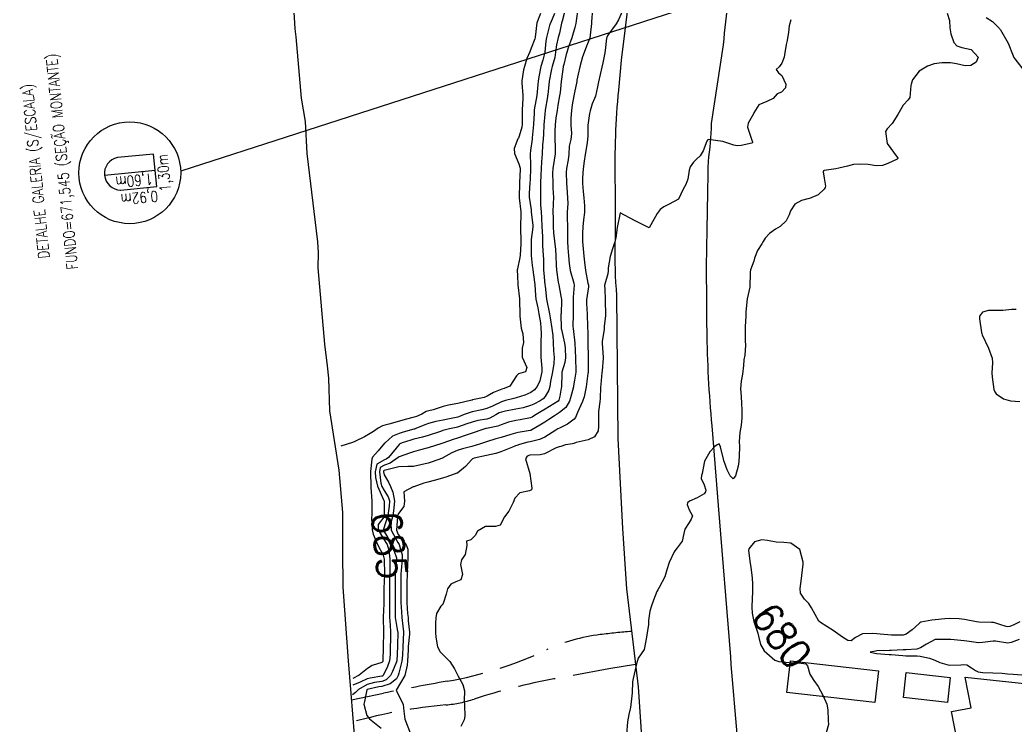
# Model space of a CAD drawing. Header units: metres. Extents: x 298520 to 308411, y 7433745 to 7450750.
# Drawn here: x 300340.6 to 300477.4, y 7444571.8 to 7444668.8 of the extents above; entities that cross this region are included whole.
import ezdxf
from ezdxf.enums import TextEntityAlignment as Align

# ---------------------------------------------------------------- set-up
doc = ezdxf.new("R2010")
doc.units = ezdxf.units.M
doc.header["$LTSCALE"] = 10
doc.linetypes.add('CONTINUO', pattern=[0])
doc.linetypes.add('DASHED', pattern=[0.75, 0.5, -0.25])
for name, color, linetype in [('Area', 45, 'Continuous'), ('Cotas', 45, 'Continuous'), ('Curvas de Nivel 1m', 11, 'Continuous'), ('Curvas de Nivel 5m', 15, 'Continuous'), ('Edificações', 30, 'Continuous'), ('TEXTO', 45, 'Continuous'), ('Vias Primárias', 230, 'Continuous'), ('Vias Secundárias', 230, 'DASHED')]:
    doc.layers.add(name, color=color, linetype=linetype)
doc.styles.add('ROMANS', font='romans', dxfattribs={"height": 0.2})
doc.styles.add('Style-STANDARD', font='STANDARD.shx')

msp = doc.modelspace()

# ---------------------------------------------------------------- linework, layer by layer
at = {"layer": 'Area'}
msp.add_polyline3d([(300387.26, 7444561.88, 684.99), (300386.11, 7444576.11, 683.33), (300385.76, 7444580.61, 687.43), (300385.01, 7444590.74, 687.42), (300384.98, 7444595.81, 687.4), (300384.96, 7444601.02, 687.45), (300384.45, 7444606.84, 690.49), (300383.21, 7444615.02, 691.83), (300383.04, 7444619.49, 688.64), (300382.86, 7444621.2, 688.5), (300382.48, 7444624.17, 688.35), (300381.58, 7444634.68, 688.4), (300381.63, 7444636.75, 688.78), (300381.54, 7444638.24, 688.36), (300380.08, 7444650.41, 688.26), (300379.82, 7444654.81, 688.68), (300379.3, 7444657.99, 688.55), (300378.54, 7444666.46, 688.43), (300378.42, 7444667.53, 688.27), (300378.26, 7444670.62, 688.16)], dxfattribs=at)
at = {"layer": 'Curvas de Nivel 1m', "flags": 128}
for points, elevation in [([(300419.29, 7444670.27), (300419.17, 7444668.52), (300419.15, 7444668.27), (300419, 7444666.67), (300418.92, 7444666.27), (300418.49, 7444665.17), (300418.14, 7444664.28), (300417.94, 7444663.71), (300417.55, 7444662.3), (300417.33, 7444661.33), (300417.17, 7444660.46), (300417.14, 7444660.3), (300416.83, 7444658.78), (300416.74, 7444658.31), (300416.51, 7444657.08), (300416.4, 7444656.31), (300416.33, 7444655.24), (300416.32, 7444654.31), (300416.41, 7444653.13), (300416.34, 7444652.31), (300416.12, 7444651.41), (300416.05, 7444650.31), (300415.98, 7444649.53), (300415.73, 7444648.31), (300415.68, 7444647.8), (300415.72, 7444646.31), (300415.76, 7444645.7), (300415.87, 7444644.31), (300415.91, 7444643.53), (300415.84, 7444642.31), (300415.81, 7444641.6), (300415.87, 7444640.31), (300415.89, 7444639.49), (300415.88, 7444638.31), (300415.93, 7444637.43), (300416.02, 7444636.31), (300416.08, 7444635.25), (300416.22, 7444634.31), (300416.74, 7444632.55), (300416.77, 7444632.3), (300416.65, 7444630.62), (300416.65, 7444630.3), (300416.66, 7444628.59), (300416.66, 7444628.3), (300416.62, 7444626.6), (300416.64, 7444626.3), (300416.89, 7444624.3), (300416.98, 7444622.3), (300417.01, 7444620.46), (300417, 7444620.3), (300416.83, 7444619.22), (300416.7, 7444618.42), (300416.68, 7444618.3), (300416.3, 7444616.8), (300416.16, 7444616.31), (300415.66, 7444615.44), (300414.78, 7444614.76), (300414.06, 7444614.33), (300413.29, 7444613.82), (300412.76, 7444613.46), (300412.08, 7444613.03), (300410.95, 7444612.37), (300410.81, 7444612.3), (300410.74, 7444612.28), (300409.1, 7444612.03), (300408.74, 7444611.94), (300408.08, 7444611.74), (300406.73, 7444611.35), (300406.01, 7444611.14), (300404.73, 7444610.74), (300403.89, 7444610.45), (300402.72, 7444610.11), (300401.43, 7444609.77), (300400.71, 7444609.55), (300399.98, 7444609.23), (300398.74, 7444608.51), (300398.72, 7444608.49), (300398.7, 7444608.48), (300397.26, 7444607.97), (300396.69, 7444607.79), (300395.69, 7444607.55), (300394.68, 7444607.36), (300393.93, 7444607.32), (300392.68, 7444607.3), (300392.11, 7444607.16), (300390.68, 7444606.78), (300390.57, 7444606.72), (300390.55, 7444606.61), (300390.67, 7444606.18), (300391.25, 7444605.19), (300391.51, 7444604.6), (300391.86, 7444603.81), (300392.09, 7444602.59), (300391.96, 7444601.24), (300391.84, 7444600.59), (300391.57, 7444599.58), (300391.6, 7444598.59), (300392.56, 7444596.9), (300392.74, 7444596.59), (300393.13, 7444595.18), (300393.15, 7444594.58), (300392.98, 7444593.05), (300392.95, 7444592.58), (300392.94, 7444592.15), (300392.94, 7444590.58), (300392.94, 7444589.06), (300392.96, 7444588.58), (300392.98, 7444588.05), (300393.09, 7444586.58), (300393.24, 7444585.39), (300393.3, 7444584.58), (300393.29, 7444583.46), (300393.24, 7444582.58), (300393.18, 7444581.38), (300393.08, 7444580.58), (300392.69, 7444578.93), (300392.58, 7444578.59), (300392.34, 7444578.15), (300391.5, 7444577.43), (300390.33, 7444577.08), (300389.92, 7444577.02), (300388.32, 7444576.67), (300388.27, 7444576.63), (300387.94, 7444575), (300387.87, 7444574.64), (300388.28, 7444573.1), (300388.65, 7444572.63), (300390.25, 7444571.35)], 684), ([(300412.14, 7444669.65), (300411.65, 7444668.37), (300411.43, 7444666.41), (300411.43, 7444666.37), (300411.39, 7444666.19), (300410.86, 7444664.89), (300410.67, 7444664.38), (300410.28, 7444663.46), (300409.94, 7444662.38), (300409.83, 7444661.89), (300409.59, 7444660.39), (300409.59, 7444660.12), (300409.71, 7444658.39), (300409.71, 7444657.97), (300409.64, 7444656.39), (300409.65, 7444656.01), (300409.65, 7444654.39), (300409.61, 7444654.02), (300409.23, 7444652.76), (300409.12, 7444652.5), (300409.06, 7444652.39), (300408.55, 7444651.06), (300408.59, 7444650.4), (300409.18, 7444648.96), (300409.36, 7444648.39), (300409.38, 7444648.18), (300409.28, 7444646.39), (300409.27, 7444646.27), (300409.21, 7444644.39), (300409.21, 7444644.31), (300409.45, 7444642.39), (300409.47, 7444642.02), (300409.39, 7444640.39), (300409.39, 7444640.07), (300409.46, 7444638.39), (300409.46, 7444637.98), (300409.35, 7444636.39), (300409.32, 7444636.09), (300409.01, 7444634.55), (300408.97, 7444634.39), (300408.96, 7444634.34), (300409, 7444633.55), (300409.04, 7444632.39), (300409.04, 7444632.33), (300409.25, 7444630.39), (300409.29, 7444630.06), (300409.31, 7444628.39), (300409.32, 7444628), (300409.52, 7444626.38), (300409.71, 7444625.58), (300409.83, 7444624.38), (300409.64, 7444623.63), (300409.64, 7444622.38), (300410.26, 7444620.97), (300410.09, 7444620.38), (300409.14, 7444620.08), (300408.84, 7444619.79), (300407.92, 7444618.4), (300407.15, 7444618.08), (300406.82, 7444617.98), (300405.71, 7444617.53), (300404.8, 7444617.01), (300404.4, 7444616.84), (300402.79, 7444616.49), (300402.77, 7444616.48), (300402.7, 7444616.46), (300400.79, 7444615.99), (300399.51, 7444615.78), (300398.78, 7444615.6), (300397.39, 7444615.14), (300396.78, 7444615.01), (300396.42, 7444614.9), (300395.86, 7444614.55), (300395.1, 7444614.23), (300394.77, 7444614.13), (300393.54, 7444613.79), (300392.76, 7444613.57), (300391.32, 7444613.16), (300390.76, 7444613.04), (300390.43, 7444612.94), (300389.85, 7444612.62), (300389.2, 7444612.17), (300388.74, 7444611.87), (300387.94, 7444611.44), (300386.73, 7444610.81), (300386.62, 7444610.76), (300386.32, 7444610.66), (300384.71, 7444610.15)], 688), ([(300415.44, 7444669.83), (300415.12, 7444668.62), (300415.04, 7444668.32), (300414.76, 7444666.97), (300414.59, 7444666.33), (300414.36, 7444665.35), (300414.24, 7444664.33), (300414.11, 7444663.58), (300413.76, 7444662.34), (300413.68, 7444662), (300413.37, 7444660.34), (300413.37, 7444660.29), (300413.32, 7444659.88), (300413.16, 7444658.48), (300413.14, 7444658.34), (300413.12, 7444658.17), (300412.81, 7444656.35), (300412.74, 7444655.82), (300412.62, 7444654.35), (300412.55, 7444653.04), (300412.5, 7444652.35), (300412.45, 7444651.59), (300412.4, 7444650.35), (300412.31, 7444649.23), (300412.25, 7444648.35), (300412.21, 7444647.4), (300412.17, 7444646.35), (300412.15, 7444645.36), (300412.15, 7444644.35), (300412.16, 7444643.32), (300412.24, 7444642.35), (300412.3, 7444641.56), (300412.35, 7444640.35), (300412.44, 7444638.97), (300412.44, 7444638.35), (300412.44, 7444637.74), (300412.54, 7444636.35), (300412.56, 7444635.88), (300412.58, 7444634.35), (300412.61, 7444633.94), (300412.76, 7444632.34), (300412.78, 7444632.14), (300412.96, 7444630.34), (300413.39, 7444628.34), (300413.48, 7444627.79), (300413.73, 7444626.33), (300413.87, 7444625.36), (300413.91, 7444624.33), (300413.93, 7444623.27), (300414.02, 7444622.33), (300414.01, 7444621.49), (300413.8, 7444620.34), (300413.54, 7444619.05), (300413.45, 7444618.34), (300413.32, 7444617.84), (300412.8, 7444616.97), (300412.52, 7444616.63), (300412.12, 7444616.36), (300411.24, 7444615.92), (300410.79, 7444615.71), (300409.75, 7444615.41), (300408.78, 7444615.23), (300407.33, 7444614.96), (300406.78, 7444614.82), (300406.49, 7444614.7), (300406.01, 7444614.43), (300405.21, 7444613.99), (300404.76, 7444613.86), (300403.55, 7444613.67), (300402.76, 7444613.46), (300402.02, 7444613.2), (300400.75, 7444612.75), (300400.54, 7444612.7), (300399.63, 7444612.5), (300398.92, 7444612.33), (300398.74, 7444612.28), (300398.39, 7444612.16), (300396.73, 7444611.61), (300395.92, 7444611.36), (300394.73, 7444611.08), (300394.32, 7444610.97), (300393.13, 7444610.58), (300392.83, 7444610.47), (300392.72, 7444610.37), (300391.26, 7444608.6), (300390.95, 7444608.36), (300390.7, 7444608.26), (300389.67, 7444607.64), (300389.43, 7444606.62), (300389.48, 7444605.81), (300389.72, 7444604.62), (300390.63, 7444602.64), (300390.65, 7444602.59), (300390.68, 7444600.61), (300390.6, 7444600.35), (300389.84, 7444599.37), (300389.85, 7444598.62), (300390.56, 7444597.41), (300391.05, 7444596.6), (300391.31, 7444595.84), (300391.45, 7444594.6), (300391.44, 7444593.68), (300391.42, 7444592.6), (300391.41, 7444591.69), (300391.4, 7444590.6), (300391.39, 7444589.69), (300391.39, 7444588.6), (300391.39, 7444587.66), (300391.4, 7444586.6), (300391.5, 7444585.53), (300391.55, 7444584.6), (300391.53, 7444583.47), (300391.5, 7444582.6), (300391.47, 7444581.5), (300391.37, 7444580.6), (300391.13, 7444579.83), (300390.52, 7444578.61), (300390.43, 7444578.52), (300390.34, 7444578.49), (300388.73, 7444578.23), (300388.34, 7444578.11), (300387.37, 7444577.68), (300386.33, 7444577.24)], 686), ([(300414.1, 7444669.66), (300413.52, 7444668.34), (300413.49, 7444668.26), (300413.41, 7444667.98), (300412.98, 7444666.35), (300412.91, 7444665.87), (300412.73, 7444664.35), (300412.46, 7444663.25), (300412.22, 7444662.36), (300411.93, 7444660.96), (300411.83, 7444660.36), (300411.78, 7444659.9), (300411.63, 7444658.36), (300411.29, 7444656.39), (300411.29, 7444656.37), (300411.27, 7444655.96), (300411.21, 7444654.42), (300411.2, 7444654.37), (300411.02, 7444652.57), (300411, 7444652.37), (300410.76, 7444650.82), (300410.72, 7444650.37), (300410.76, 7444648.79), (300410.78, 7444648.37), (300410.72, 7444646.81), (300410.69, 7444646.37), (300410.6, 7444644.92), (300410.61, 7444644.38), (300410.85, 7444642.63), (300410.88, 7444642.37), (300411.08, 7444640.48), (300411.09, 7444640.38), (300411.08, 7444640.25), (300410.88, 7444638.55), (300410.87, 7444638.37), (300410.87, 7444636.54), (300410.88, 7444636.37), (300411.02, 7444635), (300411.08, 7444634.44), (300411.09, 7444634.37), (300411.32, 7444632.7), (300411.36, 7444632.36), (300411.47, 7444630.86), (300411.53, 7444630.36), (300411.77, 7444629.18), (300411.94, 7444628.35), (300412.15, 7444627.12), (300412.22, 7444626.35), (300412.23, 7444625.67), (300412.22, 7444624.35), (300412.19, 7444623.04), (300412.18, 7444622.36), (300412.33, 7444620.87), (300412.35, 7444620.35), (300412.05, 7444619.13), (300411.68, 7444618.36), (300411.31, 7444617.87), (300410.81, 7444617.51), (300410.01, 7444617.17), (300408.8, 7444616.78), (300408.5, 7444616.7), (300407.34, 7444616.41), (300406.79, 7444616.23), (300405.56, 7444615.66), (300404.78, 7444615.32), (300404.08, 7444615.15), (300402.78, 7444614.87), (300401.67, 7444614.48), (300401.04, 7444614.22), (300400.77, 7444614.14), (300399.4, 7444613.86), (300398.76, 7444613.73), (300397.77, 7444613.51), (300396.75, 7444613.24), (300396.23, 7444613.07), (300395.01, 7444612.56), (300394.83, 7444612.48), (300394.75, 7444612.46), (300393.28, 7444612.04), (300392.74, 7444611.9), (300391.81, 7444611.52), (300390.8, 7444610.61), (300390.72, 7444610.53), (300389.83, 7444609.5), (300389.05, 7444608.63), (300388.96, 7444608.36), (300388.8, 7444606.63), (300388.8, 7444606.5), (300388.81, 7444604.63), (300388.82, 7444604.46), (300388.95, 7444602.63), (300388.98, 7444602.28), (300388.98, 7444600.63), (300388.93, 7444600.3), (300388.99, 7444598.63), (300389.14, 7444598.05), (300389.73, 7444596.62), (300390.54, 7444595.14), (300390.66, 7444594.61), (300390.67, 7444594.47), (300390.69, 7444592.61), (300390.69, 7444592.43), (300390.63, 7444590.61), (300390.63, 7444590.46), (300390.63, 7444588.61), (300390.63, 7444588.44), (300390.52, 7444586.61), (300390.51, 7444586.53), (300390.57, 7444584.61), (300390.57, 7444584.45), (300390.53, 7444582.61), (300390.53, 7444582.47), (300390.48, 7444580.61), (300390.46, 7444580.52), (300390.36, 7444580.4), (300389.03, 7444579.95), (300388.35, 7444579.54), (300387.23, 7444578.65), (300386.34, 7444578.2)], 687), ([(300423.44, 7444670), (300422.88, 7444668.77), (300422.55, 7444668.23), (300421.4, 7444666.68), (300421.27, 7444666.37), (300421.25, 7444666.25), (300421.04, 7444664.58), (300420.99, 7444664.25), (300420.74, 7444662.86), (300420.6, 7444662.26), (300420.35, 7444661.25), (300420.14, 7444660.26), (300420, 7444659.58), (300419.7, 7444658.27), (300419.6, 7444657.96), (300419.28, 7444657.25), (300418.97, 7444656.27), (300418.9, 7444655.9), (300418.67, 7444654.28), (300418.65, 7444652.86), (300418.63, 7444652.28), (300418.52, 7444651.59), (300418.3, 7444650.28), (300418.15, 7444649.33), (300418, 7444648.29), (300417.92, 7444647.05), (300417.94, 7444646.29), (300418.04, 7444645.18), (300418.11, 7444644.29), (300418.21, 7444643.19), (300418.22, 7444642.28), (300418.09, 7444641.28), (300417.96, 7444640.29), (300417.91, 7444639.45), (300417.92, 7444638.29), (300418.01, 7444637.26), (300418.12, 7444636.28), (300418.2, 7444635.45), (300418.33, 7444634.28), (300418.68, 7444632.58), (300418.75, 7444632.27), (300418.75, 7444632.05), (300418.48, 7444630.28), (300418.46, 7444629.78), (300418.58, 7444628.28), (300418.63, 7444626.57), (300418.64, 7444626.27), (300418.65, 7444626.01), (300418.67, 7444624.27), (300418.69, 7444622.45), (300418.69, 7444622.27), (300418.69, 7444622.11), (300418.7, 7444620.27), (300418.68, 7444620.11), (300418.43, 7444618.28), (300418.17, 7444616.92), (300417.95, 7444616.28), (300417.25, 7444614.76), (300417.08, 7444614.3), (300416.98, 7444614.09), (300416.77, 7444613.86), (300415.89, 7444613.17), (300414.75, 7444612.61), (300414.56, 7444612.51), (300414.26, 7444612.33), (300412.73, 7444611.37), (300412.03, 7444611.05), (300410.73, 7444610.75), (300410.41, 7444610.69), (300409.27, 7444610.38), (300408.88, 7444610.23), (300408.72, 7444610.16), (300408.31, 7444609.99), (300406.71, 7444609.35), (300406.01, 7444609.12), (300404.71, 7444608.84), (300403.04, 7444608.47), (300402.79, 7444608.38), (300402.7, 7444608.28), (300401.83, 7444607.34), (300400.8, 7444606.49), (300400.72, 7444606.44), (300400.67, 7444606.43), (300399.26, 7444605.91), (300398.67, 7444605.72), (300397.54, 7444605.41), (300396.66, 7444605.2), (300396.13, 7444605.07), (300394.74, 7444604.56), (300394.68, 7444604.53), (300394.65, 7444604.53), (300393.37, 7444603.85), (300393.44, 7444602.57), (300393.36, 7444601.84), (300392.61, 7444600.87), (300392.53, 7444600.66), (300392.51, 7444600.58), (300392.49, 7444600.47), (300392.34, 7444598.58), (300392.57, 7444598), (300393.7, 7444596.57), (300393.92, 7444595.95), (300393.93, 7444594.57), (300393.88, 7444593.93), (300393.8, 7444592.57), (300393.77, 7444591.3), (300393.76, 7444590.57), (300393.76, 7444589.86), (300393.79, 7444588.57), (300393.89, 7444587.12), (300393.94, 7444586.57), (300393.98, 7444586.12), (300394.12, 7444584.56), (300394.12, 7444584.27), (300393.98, 7444582.57), (300393.96, 7444582.14), (300393.85, 7444580.57), (300393.81, 7444580.02), (300393.51, 7444578.57), (300392.32, 7444576.59), (300393.26, 7444574.58), (300393.38, 7444573.67), (300393.49, 7444572.57), (300394.25, 7444570.71)], 683), ([(300446.59, 7444668.78), (300446.33, 7444667.95), (300446.26, 7444667.1), (300446.07, 7444665.95), (300445.93, 7444665.41), (300445.71, 7444663.96), (300445.66, 7444663.66), (300445.35, 7444662.8), (300444.98, 7444662.33), (300444.58, 7444661.97), (300444.88, 7444661.51), (300445.33, 7444661.13), (300445.9, 7444659.95), (300445.86, 7444659.41), (300445.31, 7444658.83), (300444.69, 7444658.58), (300444.16, 7444657.98), (300443.29, 7444657.53), (300442.2, 7444657.08), (300441.48, 7444656.01), (300441.43, 7444655.85), (300441.27, 7444655.53), (300440.69, 7444654.57), (300440.63, 7444654.02), (300441.23, 7444652.23), (300441.31, 7444652.01), (300441.32, 7444651.91), (300441.22, 7444651.8), (300439.75, 7444651.49), (300439.22, 7444651.46), (300438.74, 7444651.56), (300437.22, 7444652.06), (300435.23, 7444652.3), (300435.1, 7444652.21), (300435.03, 7444652.08), (300434.52, 7444650.78), (300434.09, 7444650.09), (300433.64, 7444649.65), (300433.19, 7444649.19), (300432.75, 7444648.55), (300432.62, 7444648.12), (300432.41, 7444646.87), (300432.13, 7444646.12), (300431.78, 7444645.49), (300431.13, 7444644.13), (300429.86, 7444643.41), (300429.12, 7444643.05), (300428.59, 7444642.67), (300428.18, 7444642.16), (300427.08, 7444640.18), (300425.09, 7444641.2), (300423.1, 7444642.22), (300422.68, 7444640.23), (300422.5, 7444638.79), (300422.4, 7444638.23), (300422.07, 7444637.26), (300421.72, 7444636.24), (300421.46, 7444634.69), (300421.46, 7444634.25), (300421.43, 7444633.82), (300420.99, 7444632.43), (300420.96, 7444632.27), (300420.96, 7444632.25), (300420.98, 7444631.73), (300421.06, 7444630.25), (300421.07, 7444630.14), (300421.1, 7444628.25), (300421.09, 7444628.09), (300420.92, 7444626.61), (300420.89, 7444626.27), (300420.89, 7444626.25), (300420.63, 7444624.52), (300420.62, 7444624.25), (300420.75, 7444622.37), (300420.75, 7444622.25), (300420.62, 7444620.48), (300420.6, 7444620.25), (300420.45, 7444618.63), (300420.42, 7444618.25), (300420.34, 7444616.71), (300420.3, 7444616.25), (300420.14, 7444614.9), (300420.11, 7444614.26), (300420.15, 7444612.86), (300420.07, 7444612.26), (300419.56, 7444611.44), (300418.73, 7444611.01), (300417.06, 7444610.63), (300416.73, 7444610.52), (300416.55, 7444610.47), (300415.6, 7444610.31), (300414.96, 7444610.08), (300414.72, 7444610.04), (300414.3, 7444609.91), (300412.71, 7444609.09), (300412.12, 7444608.94), (300410.71, 7444608.89), (300410.31, 7444608.77), (300410.1, 7444608.38), (300410.67, 7444606.37), (300410.95, 7444604.37), (300410.9, 7444604.12), (300410.65, 7444603.98), (300409.33, 7444603.7), (300408.64, 7444602.98), (300408.41, 7444602.39), (300407.81, 7444601.21), (300407.2, 7444600.41), (300406.59, 7444599.25), (300405.95, 7444599.07), (300404.59, 7444599.09), (300403.48, 7444598.46), (300403.18, 7444597.85), (300402.56, 7444597.26), (300401.98, 7444597.06), (300402.02, 7444596.48), (300401.78, 7444595.24), (300401.27, 7444594.48), (300401.17, 7444593.84), (300401.45, 7444592.48), (300401.21, 7444591.77), (300400.5, 7444591.47), (300399.83, 7444591.16), (300399.37, 7444590.5), (300399.18, 7444589.8), (300398.76, 7444588.51), (300398.65, 7444588.32), (300398.46, 7444588.12), (300397.85, 7444587.11), (300397.76, 7444586.52), (300397.7, 7444585.8), (300397.7, 7444584.52), (300397.75, 7444583.87), (300397.98, 7444582.52), (300398.38, 7444581.86), (300399.7, 7444580.5), (300400.35, 7444579.49), (300400.85, 7444578.48), (300401.46, 7444577.34), (300401.71, 7444576.48), (300401.65, 7444575.13), (300401.7, 7444574.48), (300401.75, 7444573), (300401.65, 7444572.48), (300401.18, 7444571.56)], 682), ([(300468.07, 7444669.69), (300468.41, 7444668.67), (300468.45, 7444667.68), (300468.58, 7444666.86), (300469.01, 7444665.68), (300469.39, 7444665.2), (300470.08, 7444664.97), (300471.38, 7444664.7), (300472.32, 7444663.64), (300472.05, 7444662.95), (300471.35, 7444662.51), (300470.57, 7444662.44), (300469.35, 7444662.75), (300468.53, 7444662.86), (300467.35, 7444662.85), (300466.31, 7444662.75), (300465.35, 7444662.42), (300464.22, 7444661.74), (300463.33, 7444660.54), (300463.14, 7444659.94), (300463.1, 7444659.75), (300462.93, 7444658.12), (300462.72, 7444657.76), (300462.01, 7444657.03), (300461.27, 7444655.77), (300460.5, 7444654.53), (300459.81, 7444653.78), (300459.61, 7444653.42), (300459.84, 7444651.78), (300461.2, 7444649.89), (300461.28, 7444649.77), (300461.28, 7444649.69), (300461.2, 7444649.62), (300459.93, 7444649.04), (300459.19, 7444648.73), (300458.3, 7444648.69), (300457.19, 7444648.87), (300456.08, 7444648.94), (300455.19, 7444648.86), (300454.37, 7444648.67), (300453.18, 7444648.37), (300452.78, 7444648.28), (300451.18, 7444648.04), (300451.06, 7444648.01), (300451.01, 7444647.89), (300451.16, 7444646.98), (300451.35, 7444645.89), (300451.3, 7444645.74), (300451.15, 7444645.5), (300450.33, 7444644.7), (300449.13, 7444644.2), (300448.9, 7444644.14), (300448.06, 7444643.93), (300447.12, 7444643.43), (300446.54, 7444642.51), (300446.36, 7444641.95), (300445.92, 7444641.13), (300445.09, 7444640.36), (300444.47, 7444639.97), (300443.66, 7444639.39), (300443.06, 7444638.77), (300442.76, 7444638.29), (300442.6, 7444637.99), (300442.01, 7444637.03), (300441.56, 7444636), (300441.47, 7444635.57), (300441.02, 7444634.4), (300440.97, 7444634.05), (300440.97, 7444634.01), (300440.93, 7444632.07), (300440.92, 7444632.01), (300440.57, 7444630.41), (300440.51, 7444630.01), (300440.39, 7444628.56), (300440.38, 7444628.02), (300440.31, 7444626.62), (300440.28, 7444626.02), (300440.3, 7444624.61), (300440.33, 7444624.02), (300440.24, 7444622.65), (300440.13, 7444622.02), (300440.05, 7444621.22), (300439.94, 7444620.02), (300439.77, 7444619.08), (300439.68, 7444618.03), (300439.74, 7444616.97), (300439.8, 7444616.02), (300439.83, 7444615.07), (300439.83, 7444614.02), (300439.74, 7444613.04), (300439.57, 7444612.03), (300439.49, 7444610.78), (300439.52, 7444610.03), (300439.48, 7444608.8), (300439.42, 7444608.03), (300439.35, 7444607.37), (300438.99, 7444606.04), (300438.67, 7444605.66), (300438.22, 7444606.04), (300437.83, 7444606.9), (300437.43, 7444608.05), (300436.95, 7444609.83), (300436.89, 7444610.06), (300436.73, 7444610.44), (300436.45, 7444610.34), (300436.14, 7444610.07), (300435.45, 7444609.34), (300434.7, 7444608.08), (300434.37, 7444606.39), (300434.29, 7444606.09), (300434.26, 7444605.68), (300434.66, 7444604.83), (300434.89, 7444604.08), (300434.86, 7444603.87), (300434.65, 7444603.56), (300433.71, 7444603.02), (300432.63, 7444602.59), (300432.38, 7444602.36), (300432.32, 7444602.11), (300432.62, 7444601.36), (300433.05, 7444600.54), (300432.89, 7444600.11), (300432.6, 7444599.65), (300432, 7444598.7), (300431.88, 7444598.12), (300431.63, 7444597.06), (300430.95, 7444596.13), (300430.76, 7444595.92), (300430.55, 7444595.58), (300429.86, 7444594.14), (300429.54, 7444593.12), (300429.23, 7444592.15), (300428.49, 7444590.69), (300428.27, 7444590.38), (300428.15, 7444590.16), (300427.7, 7444588.94), (300427.42, 7444588.17), (300427.19, 7444587.43), (300427.02, 7444586.17), (300426.99, 7444585.61), (300426.79, 7444584.18), (300426.72, 7444583.86), (300426.39, 7444582.18), (300425.59, 7444580.97), (300425.36, 7444580.19), (300425.19, 7444579.36), (300424.89, 7444578.19), (300424.82, 7444577.71), (300424.76, 7444576.2), (300424.73, 7444575.78), (300424.52, 7444574.2), (300424.48, 7444574), (300424.28, 7444573.21), (300424.11, 7444572.2), (300423.98, 7444570.47)], 681), ([(300477.98, 7444583.56), (300476.87, 7444583.11), (300476.4, 7444583.03), (300474.72, 7444583.3), (300474.41, 7444583.32), (300472.92, 7444583.11), (300472.4, 7444583.09), (300470.76, 7444583.3), (300470.41, 7444583.35), (300468.56, 7444583.53), (300468.41, 7444583.54), (300466.55, 7444583.56), (300466.41, 7444583.53), (300465.24, 7444582.88), (300464.39, 7444582.38), (300463.91, 7444582.21), (300462.39, 7444582.11), (300462.04, 7444582.1), (300460.39, 7444582.03), (300460.13, 7444582.03), (300458.39, 7444581.97), (300458.23, 7444581.96), (300457.5, 7444581.81), (300458.38, 7444581.61), (300460.08, 7444581.48), (300460.38, 7444581.47), (300461.97, 7444581.34), (300462.38, 7444581.31), (300463.94, 7444581.3), (300464.38, 7444581.26), (300465.63, 7444580.96), (300466.37, 7444580.69), (300467.06, 7444580.38), (300468.37, 7444580.03), (300469.95, 7444580.08), (300470.37, 7444580.12), (300470.77, 7444580.05), (300471.4, 7444579.64), (300471.99, 7444579.26), (300472.36, 7444579.1), (300472.98, 7444579), (300474.36, 7444578.95), (300475.65, 7444578.89), (300476.36, 7444578.83), (300477.16, 7444578.77), (300478.35, 7444578.66)], 679)]:
    msp.add_lwpolyline(points, dxfattribs=dict(at, elevation=elevation))
at = {"layer": 'Curvas de Nivel 5m', "flags": 128}
for points, elevation in [([(300417.29, 7444670.29), (300417.07, 7444668.65), (300417, 7444668.3), (300416.86, 7444667.75), (300416.47, 7444666.3), (300415.98, 7444664.92), (300415.76, 7444664.31), (300415.68, 7444664.01), (300415.35, 7444662.65), (300415.29, 7444662.37), (300415.28, 7444662.32), (300415.04, 7444660.61), (300415.01, 7444660.32), (300414.84, 7444658.78), (300414.78, 7444658.33), (300414.55, 7444657.05), (300414.43, 7444656.33), (300414.28, 7444655.31), (300414.17, 7444654.33), (300414.12, 7444653.45), (300414.13, 7444652.33), (300414.18, 7444651.36), (300414.18, 7444650.33), (300414.05, 7444649.47), (300413.86, 7444648.33), (300413.82, 7444647.68), (300413.84, 7444646.33), (300413.87, 7444645.61), (300413.94, 7444644.33), (300413.92, 7444643.53), (300413.87, 7444642.33), (300413.9, 7444641.53), (300413.91, 7444640.33), (300413.94, 7444639.46), (300414.07, 7444638.33), (300414.2, 7444637.17), (300414.26, 7444636.33), (300414.3, 7444635.04), (300414.35, 7444634.33), (300414.6, 7444632.71), (300414.67, 7444632.32), (300414.97, 7444630.76), (300415.04, 7444630.32), (300415.04, 7444630.24), (300414.98, 7444628.32), (300414.97, 7444628.29), (300415.01, 7444626.32), (300415.04, 7444626.19), (300415.47, 7444624.31), (300415.55, 7444623.65), (300415.59, 7444622.31), (300415.52, 7444621.65), (300415.11, 7444620.32), (300415.07, 7444620.09), (300415.04, 7444618.32), (300415.02, 7444618.12), (300414.8, 7444617.03), (300414.67, 7444616.45), (300414.57, 7444616.32), (300412.78, 7444615.22), (300412.23, 7444614.9), (300411.35, 7444614.36), (300411, 7444614.13), (300410.77, 7444614.03), (300409.37, 7444613.78), (300408.76, 7444613.66), (300407.75, 7444613.42), (300406.75, 7444613.07), (300406.27, 7444612.9), (300404.75, 7444612.58), (300404.63, 7444612.56), (300404.24, 7444612.45), (300402.74, 7444611.94), (300401.93, 7444611.67), (300400.73, 7444611.26), (300400.16, 7444611.07), (300398.72, 7444610.57), (300398.57, 7444610.51), (300396.72, 7444609.92), (300395.64, 7444609.62), (300394.71, 7444609.35), (300394.12, 7444609.16), (300392.7, 7444608.68), (300392.57, 7444608.58), (300391.49, 7444607.8), (300390.69, 7444607.51), (300390.12, 7444607.18), (300390.01, 7444606.62), (300390.22, 7444605.05), (300390.32, 7444604.61), (300390.65, 7444604.02), (300391.23, 7444603.19), (300391.37, 7444602.6), (300391.34, 7444601.88), (300391.16, 7444600.6), (300390.58, 7444598.74), (300390.54, 7444598.65), (300390.54, 7444598.61), (300390.58, 7444598.54), (300391.73, 7444596.6), (300392.35, 7444594.78), (300392.36, 7444594.59), (300392.17, 7444592.94), (300392.15, 7444592.59), (300392.15, 7444590.93), (300392.15, 7444590.59), (300392.15, 7444588.91), (300392.15, 7444588.59), (300392.17, 7444586.86), (300392.19, 7444586.59), (300392.42, 7444585.19), (300392.51, 7444584.69), (300392.52, 7444584.59), (300392.48, 7444582.67), (300392.47, 7444582.59), (300392.4, 7444580.63), (300392.4, 7444580.59), (300392.36, 7444580.47), (300391.82, 7444579.13), (300391.54, 7444578.6), (300390.95, 7444577.99), (300390.33, 7444577.78), (300389.33, 7444577.62), (300388.33, 7444577.33), (300387.15, 7444576.65), (300386.73, 7444576.24), (300386.31, 7444575.94)], 685), ([(300473.43, 7444669.08), (300474.33, 7444668.53), (300475.28, 7444667.6), (300475.34, 7444667.52), (300475.41, 7444667.42), (300476.45, 7444665.59), (300477.13, 7444663.82), (300477.24, 7444663.58), (300477.36, 7444663.41), (300478.79, 7444661.57)], 680), ([(300477.58, 7444628.95), (300476.95, 7444628.94), (300475.73, 7444628.82), (300474.95, 7444628.78), (300473.77, 7444628.8), (300472.95, 7444628.58), (300472.54, 7444628.03), (300472.54, 7444627.63), (300472.79, 7444625.76), (300472.82, 7444625.63), (300472.91, 7444625.45), (300473.76, 7444623.62), (300474.25, 7444622.23), (300474.33, 7444621.62), (300474.23, 7444620.23), (300474.26, 7444619.62), (300474.51, 7444617.92), (300474.61, 7444617.61), (300474.81, 7444617.33), (300475.84, 7444616.63), (300476.8, 7444616.35), (300478.08, 7444616.29)], 680), ([(300478.05, 7444585.95), (300477.22, 7444585.57), (300476.67, 7444585.34), (300476.43, 7444585.29), (300476.17, 7444585.32), (300475.3, 7444585.6), (300474.65, 7444585.82), (300474.44, 7444585.87), (300474.15, 7444585.9), (300472.44, 7444585.92), (300472.11, 7444585.96), (300470.44, 7444586.28), (300469.72, 7444586.39), (300468.44, 7444586.45), (300467.74, 7444586.39), (300466.44, 7444586.25), (300465.95, 7444586.2), (300464.44, 7444585.91), (300464.33, 7444585.84), (300464.23, 7444585.73), (300463.28, 7444584.88), (300462.42, 7444584.26), (300462.03, 7444584.15), (300460.42, 7444584.15), (300458.88, 7444584.26), (300458.42, 7444584.31), (300457.83, 7444584.39), (300456.42, 7444584.34), (300455.46, 7444583.83), (300454.87, 7444583.38), (300454.41, 7444583.41), (300453.7, 7444583.86), (300452.42, 7444584.79), (300450.66, 7444585.89), (300450.44, 7444586.08), (300449.44, 7444587.91), (300449.04, 7444588.49), (300448.47, 7444589.11), (300447.91, 7444589.93), (300447.85, 7444590.56), (300448.05, 7444591.92), (300448.1, 7444592.33), (300448.27, 7444593.92), (300448.29, 7444594.17), (300447.8, 7444595.93), (300446.57, 7444596.78), (300445.62, 7444596.89), (300444.57, 7444596.95), (300443.38, 7444597.17), (300442.57, 7444597.26), (300441.59, 7444596.98), (300440.79, 7444596.01), (300440.77, 7444595.79), (300440.98, 7444594.01), (300441.06, 7444593.47), (300441.25, 7444592), (300441.29, 7444591.21), (300441.29, 7444590), (300441.26, 7444589.22), (300441.23, 7444588), (300441.28, 7444587.17), (300441.48, 7444586), (300442.02, 7444584.4), (300442.14, 7444583.99), (300442.4, 7444582.87), (300442.91, 7444581.98), (300444.37, 7444580.72), (300444.93, 7444580.52), (300446.37, 7444580.39), (300448.01, 7444580.28), (300448.37, 7444580.26), (300448.64, 7444580.19), (300448.85, 7444579.91), (300449.21, 7444578.77), (300449.75, 7444577.9), (300450.33, 7444577.08), (300451, 7444575.88), (300451.54, 7444574.63), (300451.66, 7444573.88), (300451.73, 7444572.42), (300451.77, 7444571.87), (300451.43, 7444570.7)], 680)]:
    msp.add_lwpolyline(points, dxfattribs=dict(at, elevation=elevation))
at = {"layer": 'Edificações'}
for points in [[(300446.54, 7444580.61), (300458.64, 7444579.25), (300458.15, 7444574.89), (300446.05, 7444576.25)], [(300462.45, 7444579), (300468.5, 7444578.32), (300468.11, 7444574.89), (300462.06, 7444575.57)]]:
    msp.add_lwpolyline(points, close=True, dxfattribs=at)
msp.add_lwpolyline([(300470.19, 7444565.9), (300468.65, 7444573.62), (300471.36, 7444574.16), (300470.56, 7444578.34), (300502.66, 7444574.91), (300506.3, 7444550.78)], dxfattribs=at)
at = {"layer": 'TEXTO', "linetype": 'CONTINUO'}
for points in [[(300569.45, 7444714.77, 0), (300362.68, 7444647.98, 0)], [(300354.42, 7444645.36, 0), (300359.4, 7444645.85, 0), (300358.96, 7444650.32, 0), (300353.99, 7444649.84, 0)], [(300352.18, 7444647.4, 0), (300359.18, 7444648.09, 0)]]:
    msp.add_polyline3d(points, dxfattribs=at)
msp.add_circle((300355.68, 7444647.74), 7, dxfattribs=at)
msp.add_arc((300354.44, 7444647.62), 2.26, 101.4753, 269.7061, dxfattribs=at)
at = {"layer": 'Vias Primárias'}
for points in [[(300460.38, 7444780.89, -0.021707), (300458.97, 7444767.7), (300456.28, 7444749.95), (300448.43, 7444714.08), (300442.74, 7444693.11), (300439.21, 7444677.85, 0.037712), (300437.29, 7444665.36), (300435.63, 7444654.51, -0.027488), (300435.19, 7444649.3, -0.000041), (300434.95, 7444635.67, 0.002952), (300435.01, 7444626.14, 0.020371), (300435.71, 7444612.95), (300436.59, 7444601.96), (300438.26, 7444581.18, 0.005453), (300441.35, 7444547.21, -0.005063)], [(300376.65, 7444685.18), (300400.18, 7444691.25, -0.048865), (300410.88, 7444692.92, -0.169142), (300422.26, 7444689.67, -0.054949), (300422.87, 7444689.13, -0.111796), (300424.26, 7444686.69, 0.029838), (300425.49, 7444683.34, -0.178101), (300425.62, 7444681.17, 0.028879), (300424.88, 7444678.08), (300424.78, 7444675.51), (300423.25, 7444663.22), (300422.86, 7444659.12, 0.028938), (300422.4, 7444646.48, -0.01106), (300422.39, 7444638.04, 0.026609), (300422.61, 7444630.86), (300422.81, 7444611.18), (300423.41, 7444598.83), (300423.97, 7444590.53), (300424.62, 7444585.13), (300425.59, 7444577.04), (300426.26, 7444566.7)]]:
    msp.add_lwpolyline(points, format="xyb", dxfattribs=at)
at = {"layer": 'Vias Secundárias', "elevation": 683.43}
msp.add_lwpolyline([(300386.18, 7444575.26), (300390.58, 7444576.15, -0.006328), (300399.33, 7444577.8, 0.065388), (300412.98, 7444582.1, -0.078878), (300420.37, 7444584.22, -0.00844), (300424.67, 7444584.66, -0.004914)], format="xyb", dxfattribs=at)
at = {"layer": 'Vias Secundárias'}
msp.add_lwpolyline([(300425.22, 7444580.1), (300421.56, 7444579.51), (300414, 7444578.12, 0.03348), (300403.05, 7444575.35, -0.056492), (300399.15, 7444574.55, 0.045604), (300386.43, 7444572.22, 7.312016)], format="xyb", dxfattribs=at)

# ---------------------------------------------------------------- texts
at = {"layer": 'Cotas', "style": 'Style-STANDARD'}
for s, rotation, p in [('685', 275.8759, (300391.37, 7444596.52, 685)), ('680', 306.1559, (300445.32, 7444584.06, 680))]:
    msp.add_text(s, height=4, rotation=rotation, dxfattribs=at).set_placement(p, align=Align.MIDDLE_CENTER)
at = {"layer": 'TEXTO', "style": 'ROMANS', "width": 0.8}
for s, rotation, p in [('FUNDO=671,545 (SEÇÃO MONTANTE)', 95.5907, (300348.54, 7444634.51)), ('DETALHE GALERIA (S/ESCALA)', 95.5907, (300344.64, 7444636.02)), ('1,30m', 95.5907, (300361.33, 7444645.25)), ('1,60m', 185.5907, (300358.77, 7444647.65)), ('0,92m', 185.5907, (300359.48, 7444645.28))]:
    msp.add_text(s, height=1.5, rotation=rotation, dxfattribs=at).set_placement(p)

doc.saveas('drawing.dxf')
